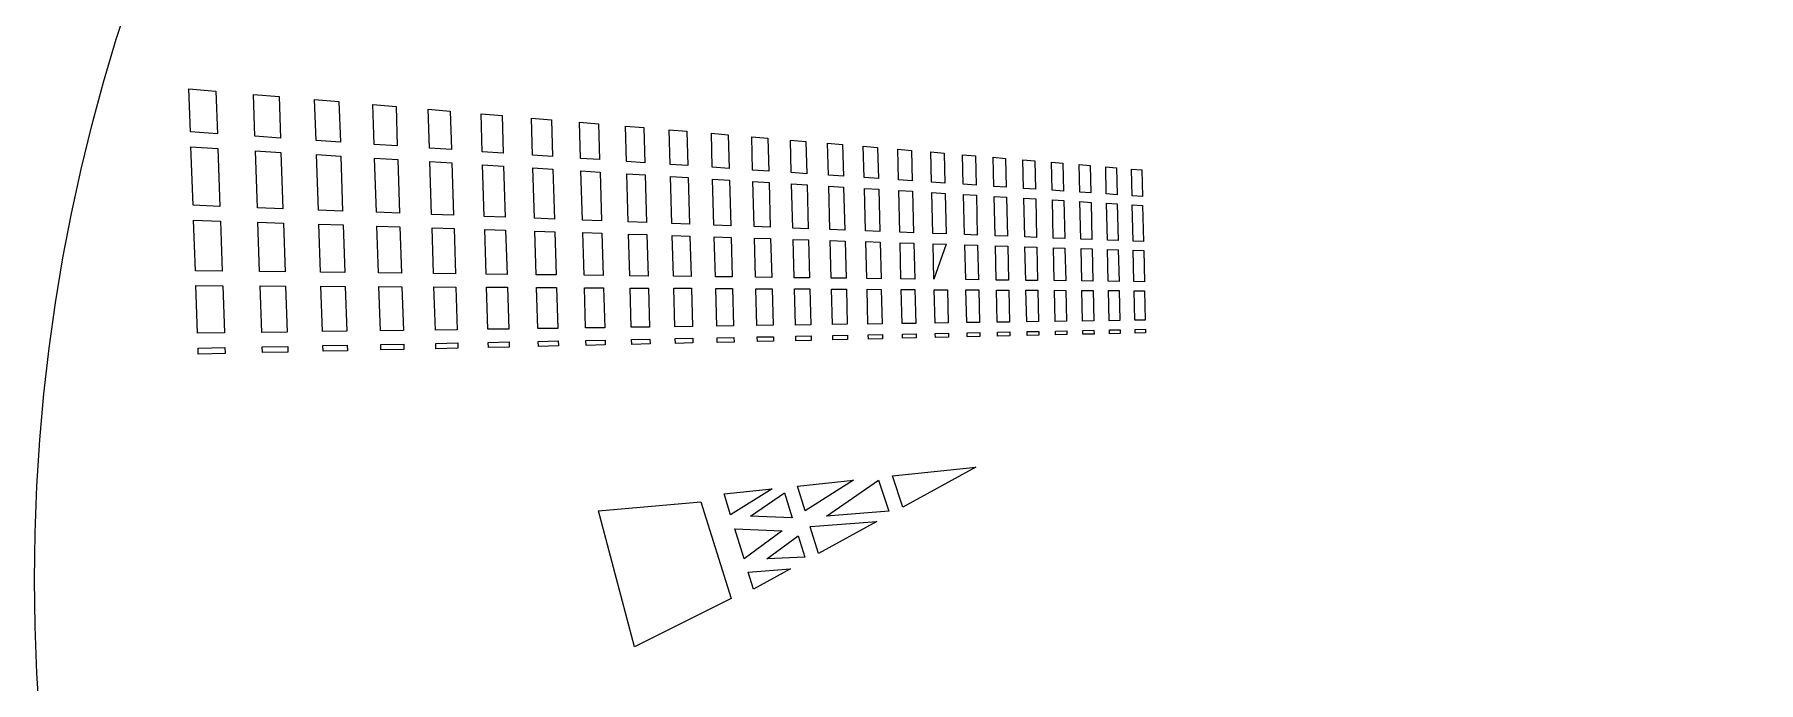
# Model space of a CAD drawing. Header units: millimetres. Extents: x -751 to 1411, y -446 to 1681.
# Drawn here: x 329.5 to 803.6, y 1152.4 to 1330.7 of the extents above; entities that cross this region are included whole.
import ezdxf

# ---------------------------------------------------------------- set-up
doc = ezdxf.new("R2010")
doc.units = ezdxf.units.MM
doc.header["$MEASUREMENT"] = 0
doc.layers.add('Layer 3', color=7, linetype='Continuous')

msp = doc.modelspace()

# ---------------------------------------------------------------- linework, layer by layer
at = {"layer": 'Layer 3', "lineweight": 0}
for points in [[(372.41, 1303.86), (371.98, 1315.72), (379.42, 1315.09), (379.84, 1303.36), (372.41, 1303.86)], [(390.13, 1302.66), (389.73, 1314.21), (396.79, 1313.61), (397.18, 1302.18), (390.13, 1302.66)], [(406.95, 1301.52), (406.57, 1312.77), (413.27, 1312.2), (413.64, 1301.07), (406.95, 1301.52)], [(422.94, 1300.44), (422.58, 1311.41), (428.95, 1310.87), (429.31, 1300.01), (422.94, 1300.44)], [(438.16, 1299.41), (437.81, 1310.11), (443.88, 1309.6), (444.22, 1299), (438.16, 1299.41)], [(452.65, 1298.43), (452.32, 1308.88), (458.11, 1308.39), (458.43, 1298.04), (452.65, 1298.43)], [(466.47, 1297.49), (466.16, 1307.7), (471.68, 1307.23), (471.99, 1297.12), (466.47, 1297.49)], [(479.67, 1296.6), (479.37, 1306.58), (484.65, 1306.13), (484.95, 1296.24), (479.67, 1296.6)], [(492.29, 1295.74), (492.01, 1305.5), (497.06, 1305.07), (497.34, 1295.4), (492.29, 1295.74)], [(504.37, 1294.92), (504.09, 1304.47), (508.92, 1304.06), (509.19, 1294.6), (504.37, 1294.92)], [(373.13, 1283.68), (372.55, 1299.77), (379.98, 1299.31), (380.54, 1283.4), (373.13, 1283.68)], [(515.93, 1294.14), (515.67, 1303.49), (520.3, 1303.09), (520.56, 1293.83), (515.93, 1294.14)], [(527.02, 1293.39), (526.76, 1302.54), (531.21, 1302.16), (531.46, 1293.09), (527.02, 1293.39)], [(537.65, 1292.67), (537.4, 1301.64), (541.67, 1301.27), (541.91, 1292.38), (537.65, 1292.67)], [(547.86, 1291.98), (547.63, 1300.77), (551.73, 1300.42), (551.96, 1291.7), (547.86, 1291.98)], [(557.68, 1291.31), (557.45, 1299.93), (561.39, 1299.59), (561.61, 1291.05), (557.68, 1291.31)], [(567.11, 1290.68), (566.9, 1299.13), (570.69, 1298.8), (570.9, 1290.42), (567.11, 1290.68)], [(390.82, 1283.01), (390.27, 1298.68), (397.32, 1298.24), (397.85, 1282.74), (390.82, 1283.01)], [(407.6, 1282.37), (407.08, 1297.64), (413.77, 1297.23), (414.28, 1282.11), (407.6, 1282.37)], [(423.56, 1281.76), (423.07, 1296.65), (429.43, 1296.26), (429.91, 1281.52), (423.56, 1281.76)], [(438.75, 1281.18), (438.28, 1295.72), (444.33, 1295.34), (444.8, 1280.95), (438.75, 1281.18)], [(453.22, 1280.63), (452.77, 1294.82), (458.54, 1294.47), (458.98, 1280.41), (453.22, 1280.63)], [(576.2, 1290.06), (575.99, 1298.35), (579.64, 1298.04), (579.85, 1289.81), (576.2, 1290.06)], [(584.95, 1289.47), (584.75, 1297.61), (588.27, 1297.31), (588.47, 1289.23), (584.95, 1289.47)], [(593.38, 1288.9), (593.19, 1296.89), (596.58, 1296.6), (596.77, 1288.67), (593.38, 1288.9)], [(601.52, 1288.35), (601.33, 1296.19), (604.6, 1295.91), (604.79, 1288.12), (601.52, 1288.35)], [(609.37, 1287.81), (609.19, 1295.52), (612.35, 1295.26), (612.52, 1287.6), (609.37, 1287.81)], [(616.95, 1287.3), (616.77, 1294.88), (619.83, 1294.62), (620, 1287.09), (616.95, 1287.3)], [(624.27, 1286.8), (624.1, 1294.25), (627.06, 1294), (627.22, 1286.6), (624.27, 1286.8)], [(467.01, 1280.11), (466.58, 1293.97), (472.1, 1293.63), (472.52, 1279.9), (467.01, 1280.11)], [(480.19, 1279.61), (479.78, 1293.15), (485.05, 1292.83), (485.45, 1279.41), (480.19, 1279.61)], [(492.78, 1279.13), (492.39, 1292.38), (497.44, 1292.06), (497.82, 1278.93), (492.78, 1279.13)], [(504.84, 1278.67), (504.46, 1291.63), (509.29, 1291.33), (509.66, 1278.48), (504.84, 1278.67)], [(516.38, 1278.23), (516.02, 1290.92), (520.65, 1290.63), (521, 1278.05), (516.38, 1278.23)], [(527.45, 1277.81), (527.1, 1290.23), (531.54, 1289.96), (531.88, 1277.64), (527.45, 1277.81)], [(538.06, 1277.4), (537.73, 1289.58), (541.99, 1289.32), (542.32, 1277.24), (538.06, 1277.4)], [(631.35, 1286.32), (631.19, 1293.65), (634.05, 1293.41), (634.21, 1286.13), (631.35, 1286.32)], [(548.26, 1277.02), (547.94, 1288.95), (552.03, 1288.7), (552.35, 1276.86), (548.26, 1277.02)], [(558.06, 1276.64), (557.75, 1288.34), (561.69, 1288.1), (561.99, 1276.49), (558.06, 1276.64)], [(567.48, 1276.28), (567.19, 1287.76), (570.97, 1287.53), (571.26, 1276.14), (567.48, 1276.28)], [(576.55, 1275.94), (576.27, 1287.2), (579.92, 1286.97), (580.2, 1275.8), (576.55, 1275.94)], [(585.29, 1275.61), (585.02, 1286.66), (588.53, 1286.44), (588.8, 1275.47), (585.29, 1275.61)], [(593.71, 1275.29), (593.45, 1286.14), (596.84, 1285.93), (597.1, 1275.16), (593.71, 1275.29)], [(601.84, 1274.98), (601.58, 1285.64), (604.85, 1285.44), (605.1, 1274.85), (601.84, 1274.98)], [(609.67, 1274.68), (609.43, 1285.15), (612.59, 1284.96), (612.83, 1274.56), (609.67, 1274.68)], [(617.25, 1274.39), (617.01, 1284.69), (620.06, 1284.5), (620.29, 1274.28), (617.25, 1274.39)], [(624.56, 1274.11), (624.33, 1284.23), (627.28, 1284.05), (627.51, 1274), (624.56, 1274.11)], [(631.63, 1273.84), (631.41, 1283.8), (634.26, 1283.62), (634.48, 1273.74), (631.63, 1273.84)], [(373.77, 1265.66), (373.28, 1279.6), (380.68, 1279.36), (381.17, 1265.57), (373.77, 1265.66)], [(391.43, 1265.46), (390.96, 1279.03), (397.99, 1278.81), (398.45, 1265.38), (391.43, 1265.46)], [(408.18, 1265.26), (407.73, 1278.49), (414.41, 1278.28), (414.85, 1265.19), (408.18, 1265.26)], [(424.12, 1265.08), (423.69, 1277.98), (430.04, 1277.78), (430.45, 1265.01), (424.12, 1265.08)], [(439.27, 1264.91), (438.87, 1277.5), (444.91, 1277.3), (445.31, 1264.84), (439.27, 1264.91)], [(453.72, 1264.74), (453.33, 1277.03), (459.09, 1276.85), (459.47, 1264.68), (453.72, 1264.74)], [(467.49, 1264.58), (467.12, 1276.59), (472.63, 1276.42), (472.99, 1264.52), (467.49, 1264.58)], [(480.65, 1264.43), (480.29, 1276.17), (485.56, 1276), (485.9, 1264.37), (480.65, 1264.43)], [(493.22, 1264.29), (492.88, 1275.77), (497.92, 1275.61), (498.25, 1264.23), (493.22, 1264.29)], [(505.26, 1264.15), (504.93, 1275.38), (509.75, 1275.23), (510.07, 1264.09), (505.26, 1264.15)], [(516.78, 1264.02), (516.47, 1275.01), (521.09, 1274.86), (521.4, 1263.96), (516.78, 1264.02)], [(527.83, 1263.89), (527.53, 1274.66), (531.97, 1274.51), (532.26, 1263.84), (527.83, 1263.89)], [(538.43, 1263.77), (538.14, 1274.32), (542.4, 1274.18), (542.68, 1263.72), (538.43, 1263.77)], [(548.62, 1263.65), (548.34, 1273.99), (552.43, 1273.86), (552.7, 1263.6), (548.62, 1263.65)], [(558.4, 1263.54), (558.14, 1273.68), (562.07, 1273.55), (562.33, 1263.49), (558.4, 1263.54)], [(567.81, 1263.43), (567.56, 1273.37), (571.34, 1273.25), (571.59, 1263.39), (567.81, 1263.43)], [(576.87, 1263.33), (576.63, 1273.08), (580.27, 1272.97), (576.87, 1263.33)], [(585.6, 1263.23), (585.36, 1272.8), (588.87, 1272.69), (589.1, 1263.19), (585.6, 1263.23)], [(594.01, 1263.13), (593.78, 1272.53), (597.17, 1272.43), (597.39, 1263.09), (594.01, 1263.13)], [(602.12, 1263.04), (601.9, 1272.27), (605.16, 1272.17), (605.38, 1263), (602.12, 1263.04)], [(609.95, 1262.95), (609.74, 1272.02), (612.89, 1271.92), (613.1, 1262.91), (609.95, 1262.95)], [(617.51, 1262.86), (617.31, 1271.78), (620.35, 1271.68), (620.56, 1262.82), (617.51, 1262.86)], [(624.82, 1262.78), (624.62, 1271.55), (627.56, 1271.45), (627.76, 1262.74), (624.82, 1262.78)], [(631.88, 1262.69), (631.69, 1271.32), (634.54, 1271.23), (634.73, 1262.66), (631.88, 1262.69)], [(374.39, 1248.46), (373.92, 1261.59), (381.32, 1261.55), (381.78, 1248.56), (374.39, 1248.46)], [(392.01, 1248.7), (391.57, 1261.49), (398.58, 1261.45), (399.02, 1248.8), (392.01, 1248.7)], [(408.74, 1248.93), (408.31, 1261.4), (414.98, 1261.36), (415.39, 1249.03), (408.74, 1248.93)], [(424.64, 1249.16), (424.24, 1261.31), (430.58, 1261.28), (430.97, 1249.24), (424.64, 1249.16)], [(439.78, 1249.37), (439.39, 1261.23), (445.43, 1261.19), (445.8, 1249.45), (439.78, 1249.37)], [(454.2, 1249.57), (453.83, 1261.15), (459.58, 1261.12), (459.94, 1249.65), (454.2, 1249.57)], [(467.95, 1249.76), (467.6, 1261.07), (473.1, 1261.04), (473.44, 1249.83), (467.95, 1249.76)], [(481.08, 1249.94), (480.75, 1261), (486, 1260.97), (486.33, 1250.01), (481.08, 1249.94)], [(493.64, 1250.12), (493.32, 1260.93), (498.35, 1260.9), (498.66, 1250.19), (493.64, 1250.12)], [(505.66, 1250.28), (505.35, 1260.87), (510.16, 1260.84), (510.46, 1250.35), (505.66, 1250.28)], [(517.17, 1250.44), (516.87, 1260.8), (521.49, 1260.78), (521.78, 1250.51), (517.17, 1250.44)], [(528.2, 1250.6), (527.92, 1260.74), (532.35, 1260.72), (532.62, 1250.66), (528.2, 1250.6)], [(538.78, 1250.74), (538.51, 1260.68), (542.77, 1260.66), (543.03, 1250.8), (538.78, 1250.74)], [(548.96, 1250.89), (548.7, 1260.63), (552.78, 1260.61), (553.03, 1250.94), (548.96, 1250.89)], [(558.73, 1251.02), (558.48, 1260.58), (562.4, 1260.55), (562.65, 1251.08), (558.73, 1251.02)], [(568.13, 1251.15), (567.89, 1260.52), (571.66, 1260.5), (571.9, 1251.2), (568.13, 1251.15)], [(577.17, 1251.28), (576.94, 1260.47), (580.58, 1260.45), (580.81, 1251.33), (577.17, 1251.28)], [(585.89, 1251.4), (585.66, 1260.43), (589.17, 1260.41), (589.39, 1251.45), (585.89, 1251.4)], [(594.29, 1251.52), (594.07, 1260.38), (597.46, 1260.36), (597.67, 1251.56), (594.29, 1251.52)], [(602.39, 1251.63), (602.18, 1260.34), (605.44, 1260.32), (605.65, 1251.67), (602.39, 1251.63)], [(610.21, 1251.74), (610.01, 1260.29), (613.16, 1260.28), (613.36, 1251.78), (610.21, 1251.74)], [(617.76, 1251.84), (617.57, 1260.25), (620.62, 1260.23), (620.81, 1251.88), (617.76, 1251.84)], [(625.06, 1251.94), (624.87, 1260.21), (627.82, 1260.2), (628, 1251.98), (625.06, 1251.94)], [(632.12, 1252.04), (631.94, 1260.17), (634.78, 1260.16), (634.96, 1252.08), (632.12, 1252.04)], [(498.76, 1246.87), (498.8, 1245.54), (493.78, 1245.43), (493.74, 1246.77), (498.76, 1246.87)], [(510.55, 1247.1), (510.59, 1245.8), (505.79, 1245.7), (505.75, 1247.01), (510.55, 1247.1)], [(521.86, 1247.33), (521.9, 1246.06), (517.29, 1245.95), (517.26, 1247.23), (521.86, 1247.33)], [(532.71, 1247.54), (532.74, 1246.3), (528.32, 1246.2), (528.29, 1247.45), (532.71, 1247.54)], [(543.11, 1247.75), (543.15, 1246.53), (538.9, 1246.44), (538.87, 1247.66), (543.11, 1247.75)], [(553.11, 1247.95), (553.14, 1246.75), (549.07, 1246.66), (549.04, 1247.87), (553.11, 1247.95)], [(562.73, 1248.14), (562.76, 1246.97), (558.84, 1246.88), (558.81, 1248.06), (562.73, 1248.14)], [(571.97, 1248.32), (572, 1247.18), (568.23, 1247.09), (568.2, 1248.25), (571.97, 1248.32)], [(580.88, 1248.5), (580.91, 1247.37), (577.27, 1247.29), (577.24, 1248.43), (580.88, 1248.5)], [(589.46, 1248.67), (589.49, 1247.57), (585.98, 1247.49), (585.96, 1248.6), (589.46, 1248.67)], [(597.73, 1248.84), (597.76, 1247.75), (594.38, 1247.67), (594.36, 1248.77), (597.73, 1248.84)], [(605.71, 1249), (605.74, 1247.93), (602.48, 1247.86), (602.46, 1248.93), (605.71, 1249)], [(613.42, 1249.15), (613.44, 1248.1), (610.3, 1248.03), (610.27, 1249.09), (613.42, 1249.15)], [(620.87, 1249.3), (620.89, 1248.27), (617.85, 1248.2), (617.82, 1249.24), (620.87, 1249.3)], [(628.06, 1249.44), (628.08, 1248.43), (625.14, 1248.36), (625.12, 1249.38), (628.06, 1249.44)], [(635.02, 1249.58), (635.04, 1248.58), (632.2, 1248.52), (632.17, 1249.52), (635.02, 1249.58)], [(381.92, 1244.54), (381.97, 1242.93), (374.59, 1242.77), (374.53, 1244.39), (381.92, 1244.54)], [(399.16, 1244.88), (399.21, 1243.32), (392.21, 1243.16), (392.15, 1244.74), (399.16, 1244.88)], [(415.52, 1245.21), (415.57, 1243.68), (408.92, 1243.54), (408.87, 1245.08), (415.52, 1245.21)], [(431.09, 1245.52), (431.14, 1244.03), (424.82, 1243.89), (424.77, 1245.39), (431.09, 1245.52)], [(445.92, 1245.81), (445.97, 1244.36), (439.94, 1244.23), (439.9, 1245.69), (445.92, 1245.81)], [(460.05, 1246.09), (460.1, 1244.68), (454.36, 1244.55), (454.31, 1245.98), (460.05, 1246.09)], [(473.55, 1246.36), (473.59, 1244.98), (468.1, 1244.86), (468.05, 1246.25), (473.55, 1246.36)], [(486.43, 1246.62), (486.47, 1245.27), (481.23, 1245.15), (481.19, 1246.52), (486.43, 1246.62)], [(565.45, 1209.23), (588.36, 1211.67), (568.31, 1200.63), (565.45, 1209.23)], [(520.95, 1198.54), (519.18, 1204.3), (532.4, 1205.71), (520.95, 1198.54)], [(526.46, 1198.19), (535.76, 1204.57), (537.91, 1197.72), (526.46, 1198.19)], [(541.48, 1199.6), (539.32, 1206.45), (554.75, 1208.09), (541.48, 1199.6)], [(547.29, 1198.19), (561.66, 1208.05), (564.47, 1199.51), (547.29, 1198.19)], [(521.12, 1175.54), (494.53, 1162.22), (484.65, 1199.6), (512.75, 1202.12), (521.12, 1175.54)], [(561.12, 1196.67), (545.17, 1187.89), (542.86, 1195.22), (542.94, 1195.27), (561.12, 1196.67)], [(524.67, 1186.46), (522.15, 1194.66), (535.14, 1194.13), (524.67, 1186.46)], [(539.49, 1192.74), (541.34, 1186.87), (530.89, 1186.43), (539.49, 1192.74)], [(537.46, 1183.65), (527.26, 1178.04), (525.81, 1182.77), (537.46, 1183.65)]]:
    msp.add_lwpolyline(points, dxfattribs=at)
msp.add_open_spline([(1329.54, 1180.7), (1329.54, 1456.84), (1105.68, 1680.7), (829.54, 1680.7), (553.39, 1680.7), (329.54, 1456.84), (329.54, 1180.7), (329.54, 904.55), (553.39, 680.7), (829.54, 680.7), (995.26, 680.7), (1142.15, 761.32), (1233.12, 885.49), (1233.12, 885.49), (1233.3, 885.36), (1233.3, 885.36), (1236.17, 889.05), (1238.96, 892.81), (1241.43, 896.78), (1241.43, 896.78), (1241.25, 896.9), (1241.25, 896.9), (1296.93, 977.52), (1329.54, 1075.3), (1329.54, 1180.7)], degree=3, knots=[0, 0, 0, 0, 1, 1, 1, 2, 2, 2, 3, 3, 3, 4, 4, 4, 5, 5, 5, 6, 6, 6, 7, 7, 7, 8, 8, 8, 8], dxfattribs=at)

doc.saveas('drawing.dxf')
